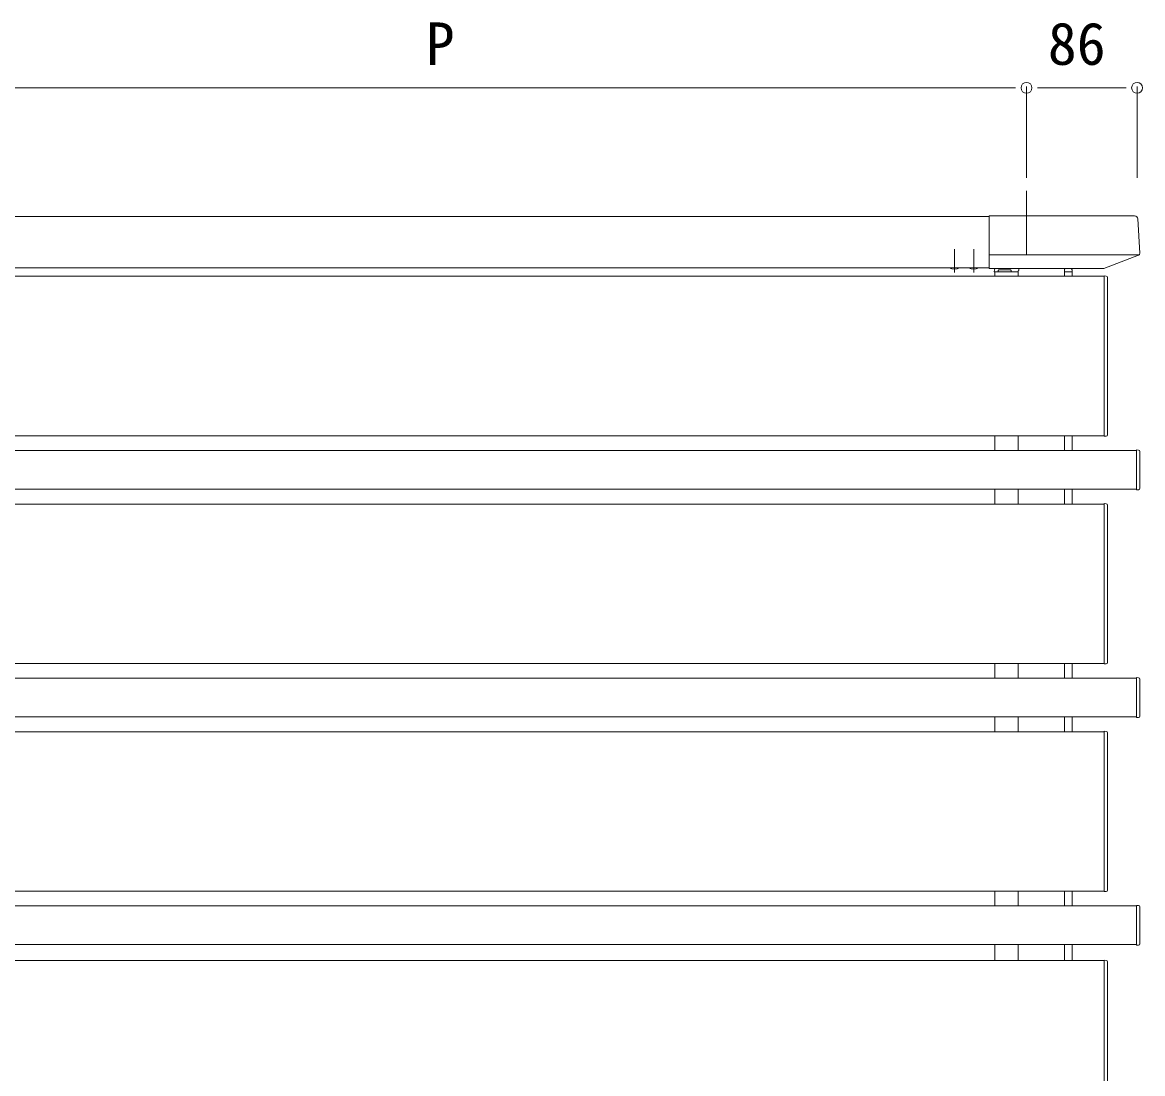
# Model space of a CAD drawing. Units: millimetres, scale not verified. Extents: x -11088 to 11088, y -17895 to 17964.
# Drawn here: x -5748 to -4878, y 9551 to 10368 of the extents above; entities that cross this region are included whole.
import ezdxf
from ezdxf.enums import TextEntityAlignment as Align

# ---------------------------------------------------------------- set-up
doc = ezdxf.new("R2010")
doc.units = ezdxf.units.MM
doc.header["$LTSCALE"] = 18
doc.linetypes.add('CHAIN2', pattern=[12, 9, -1, 1, -1])
doc.linetypes.add('DASHED1', pattern=[1.8, 1.2, -0.6])
doc.layers.add('0-2_YKK_ZWAK', color=4, linetype='Continuous', lineweight=9)
doc.layers.add('0-4_YKK_12', color=6, linetype='Continuous', lineweight=9)
doc.styles.add('ＭＳ ゴシック', font='')
doc.styles.get('ＭＳ ゴシック').set_extended_font_data('MS Gothic')

msp = doc.modelspace()

# ---------------------------------------------------------------- linework, layer by layer
at = {"layer": '0-2_YKK_ZWAK'}
for p, q in [((-4968, 10237.28), (-4968, 10187.59)), ((-6333, 10217.28), (-4997, 10217.28)), ((-4884.01, 10217.78), (-4997, 10217.78)), ((-4997, 10176.78), (-4997, 10217.78)), ((-4881.5, 10215.43), (-4879.87, 10188.69)), ((-4880.25, 10187.59), (-4997, 10187.59)), ((-4880.83, 10187.2), (-4907.77, 10176.83)), ((-7758.5, 10170.78), (-4907.5, 10170.78)), ((-6333, 10177.28), (-4997, 10177.28)), ((-4908.06, 10176.78), (-4997, 10176.78)), ((-4992.7, 10174.28), (-4989.9, 10174.28)), ((-4992.5, 10174.28), (-4992.5, 10170.78)), ((-4974, 10176.78), (-4991.91, 10176.78)), ((-4989.89, 10175.28), (-4989.9, 10174.28)), ((-4989.9, 10174.28), (-4989.4, 10174.28)), ((-4980.4, 10174.28), (-4989.4, 10174.28)), ((-4989.39, 10175.78), (-4980.41, 10175.78)), ((-4980.4, 10174.28), (-4979.9, 10174.28)), ((-4974.5, 10174.28), (-4974.5, 10174.78)), ((-4974.5, 10174.28), (-4974.5, 10170.78)), ((-4974, 10175.28), (-4974, 10176.78)), ((-4938.5, 10170.78), (-4938.5, 10176.78)), ((-4938.5, 10176.78), (-4933.59, 10176.78)), ((-4938.5, 10174.28), (-4938.4, 10175.84)), ((-4938.5, 10170.78), (-4938.5, 10174.28)), ((-4932.5, 10174.28), (-4938.5, 10174.28)), ((-4938.2, 10174.28), (-4938.5, 10174.28)), ((-4932.5, 10170.78), (-4932.5, 10174.28)), ((-4905, 10169.99), (-4905, 10169.69)), ((-4905, 10169.69), (-4905, 10047.87)), ((-7758.5, 10046.78), (-4907.5, 10046.78)), ((-4992.5, 10046.78), (-4992.5, 10035.28)), ((-4974.5, 10046.78), (-4974.5, 10035.28)), ((-4938.5, 10035.28), (-4938.5, 10046.78)), ((-4938.5, 10035.28), (-4938.5, 10046.78)), ((-4932.5, 10035.28), (-4932.5, 10046.78)), ((-4905, 10047.87), (-4905, 10047.57)), ((-4882.5, 10035.28), (-7783.5, 10035.28)), ((-4882.5, 10035.78), (-4880.94, 10035.68)), ((-4882.5, 10034.78), (-4882.5, 10035.78)), ((-4882.5, 10005.78), (-4882.5, 10034.78)), ((-4880, 10034.69), (-4880, 10005.87)), ((-4882.5, 10005.28), (-7783.5, 10005.28)), ((-4992.5, 10005.28), (-4992.5, 9993.78)), ((-4974.5, 10005.28), (-4974.5, 9993.78)), ((-4938.5, 9993.78), (-4938.5, 10005.28)), ((-4938.5, 9993.78), (-4938.5, 10005.28)), ((-4932.5, 9993.78), (-4932.5, 10005.28)), ((-7758.5, 9993.78), (-4907.5, 9993.78)), ((-4905, 9992.99), (-4905, 9992.69)), ((-4905, 9992.69), (-4905, 9870.87)), ((-7758.5, 9869.78), (-4907.5, 9869.78)), ((-4992.5, 9869.78), (-4992.5, 9858.28)), ((-4974.5, 9869.78), (-4974.5, 9858.28)), ((-4938.5, 9858.28), (-4938.5, 9869.78)), ((-4938.5, 9858.28), (-4938.5, 9869.78)), ((-4932.5, 9858.28), (-4932.5, 9869.78)), ((-4905, 9870.87), (-4905, 9870.57)), ((-4882.5, 9858.28), (-7783.5, 9858.28)), ((-4882.5, 9858.78), (-4880.94, 9858.68)), ((-4882.5, 9857.78), (-4882.5, 9858.78)), ((-4882.5, 9828.78), (-4882.5, 9857.78)), ((-4880, 9857.69), (-4880, 9828.87)), ((-4882.5, 9828.28), (-7783.5, 9828.28)), ((-4992.5, 9828.28), (-4992.5, 9816.78)), ((-4974.5, 9828.28), (-4974.5, 9816.78)), ((-4938.5, 9816.78), (-4938.5, 9828.28)), ((-4938.5, 9816.78), (-4938.5, 9828.28)), ((-4932.5, 9816.78), (-4932.5, 9828.28)), ((-7758.5, 9816.78), (-4907.5, 9816.78)), ((-4905, 9815.99), (-4905, 9815.69)), ((-4905, 9815.69), (-4905, 9693.87)), ((-7758.5, 9692.78), (-4907.5, 9692.78)), ((-4992.5, 9692.78), (-4992.5, 9681.28)), ((-4974.5, 9692.78), (-4974.5, 9681.28)), ((-4938.5, 9681.28), (-4938.5, 9692.78)), ((-4938.5, 9681.28), (-4938.5, 9692.78)), ((-4932.5, 9681.28), (-4932.5, 9692.78)), ((-4905, 9693.87), (-4905, 9693.57)), ((-4882.5, 9681.28), (-7783.5, 9681.28)), ((-4882.5, 9681.78), (-4880.94, 9681.68)), ((-4882.5, 9680.78), (-4882.5, 9681.78)), ((-4882.5, 9651.78), (-4882.5, 9680.78)), ((-4880, 9680.69), (-4880, 9651.87)), ((-4882.5, 9651.28), (-7783.5, 9651.28)), ((-4992.5, 9651.28), (-4992.5, 9638.78)), ((-4974.5, 9651.28), (-4974.5, 9638.78)), ((-4938.5, 9638.78), (-4938.5, 9651.28)), ((-4938.5, 9638.78), (-4938.5, 9651.28)), ((-4932.5, 9638.78), (-4932.5, 9651.28)), ((-7758.5, 9638.78), (-4907.5, 9638.78)), ((-4905, 9637.99), (-4905, 9637.69)), ((-4905, 9637.69), (-4905, 9515.87))]:
    msp.add_line(p, q, dxfattribs=at)
at = {"layer": '0-2_YKK_ZWAK', "linetype": 'CHAIN2'}
for p, q in [((-5024, 10173.78), (-5024, 10191.78)), ((-5009, 10173.78), (-5009, 10191.78))]:
    msp.add_line(p, q, dxfattribs=at)
at = {"layer": '0-2_YKK_ZWAK', "linetype": 'DASHED1'}
for p, q in [((-5026.5, 10176.67), (-5026.2, 10177.28)), ((-5021.5, 10176.67), (-5021.8, 10177.28)), ((-5011.5, 10176.67), (-5011.2, 10177.28)), ((-5006.5, 10176.67), (-5006.8, 10177.28))]:
    msp.add_line(p, q, dxfattribs=at)
at = {"layer": '0-2_YKK_ZWAK'}
for points in [[(-4992.9, 10175.84), (-4993, 10174.28), (-4992.7, 10174.28)], [(-4979.91, 10175.28), (-4979.9, 10174.28), (-4974.5, 10174.28)], [(-4932.6, 10175.84), (-4932.5, 10174.28), (-4932.8, 10174.28), (-4938.5, 10174.28)], [(-4905.94, 10046.58), (-4907.5, 10046.48), (-4907.5, 10171.08), (-4905.94, 10170.98)], [(-4880.94, 10004.88), (-4882.5, 10004.78), (-4882.5, 10005.78)], [(-4905.94, 9869.58), (-4907.5, 9869.48), (-4907.5, 9994.08), (-4905.94, 9993.98)], [(-4880.94, 9827.88), (-4882.5, 9827.78), (-4882.5, 9828.78)], [(-4905.94, 9692.58), (-4907.5, 9692.48), (-4907.5, 9817.08), (-4905.94, 9816.98)], [(-4880.94, 9650.88), (-4882.5, 9650.78), (-4882.5, 9651.78)], [(-4905.94, 9514.58), (-4907.5, 9514.48), (-4907.5, 9639.08), (-4905.94, 9638.98)]]:
    msp.add_lwpolyline(points, dxfattribs=at)
for centre, radius, start, end in [((-4884, 10215.28), 2.5, 3.5, 90.19063), ((-4881.37, 10188.6), 1.5, 291.03751, 3.5), ((-5024, 10184.51), 8.23, 241.46539, 298.53461), ((-5009, 10184.51), 8.23, 241.46539, 298.53461), ((-4991.91, 10175.78), 1, 90, 176.5), ((-4989.39, 10175.28), 0.5, 90, 179.5), ((-4980.41, 10175.28), 0.5, 0.5, 90), ((-4974, 10174.78), 0.5, 90, 180), ((-4937.41, 10175.78), 1, 90, 176.5), ((-4933.59, 10175.78), 1, 3.5, 90), ((-4908.06, 10177.58), 0.8, 270, 291.03751), ((-4906, 10169.99), 1, 0, 86.5), ((-4906, 10047.57), 1, 273.5, 0), ((-4881, 10034.69), 1, 0, 86.5), ((-4881, 10005.87), 1, 273.5, 0), ((-4906, 9992.99), 1, 0, 86.5), ((-4906, 9870.57), 1, 273.5, 0), ((-4881, 9857.69), 1, 0, 86.5), ((-4881, 9828.87), 1, 273.5, 0), ((-4906, 9815.99), 1, 0, 86.5), ((-4906, 9693.57), 1, 273.5, 0), ((-4881, 9680.69), 1, 0, 86.5), ((-4881, 9651.87), 1, 273.5, 0), ((-4906, 9637.99), 1, 0, 86.5)]:
    msp.add_arc(centre, radius, start, end, dxfattribs=at)
at = {"layer": '0-4_YKK_12'}
for p, q in [((-4968, 10247.28), (-4968, 10318.28)), ((-4968, 10247.28), (-4968, 10318.28)), ((-4882, 10247.28), (-4882, 10318.28)), ((-5861, 10317.28), (-4985, 10317.28)), ((-4976.5, 10317.28), (-4985, 10317.28)), ((-4959.5, 10317.28), (-4951, 10317.28)), ((-4951, 10317.28), (-4899, 10317.28)), ((-4890.5, 10317.28), (-4899, 10317.28))]:
    msp.add_line(p, q, dxfattribs=at)
for centre, start, end in [((-4968, 10317.28), 0, 180), ((-4968, 10317.28), 0, 180), ((-4882, 10317.28), 0, 180), ((-4968, 10317.28), 180, 0), ((-4968, 10317.28), 180, 0), ((-4882, 10317.28), 180, 0)]:
    msp.add_arc(centre, 4.25, start, end, dxfattribs=at)

# ---------------------------------------------------------------- texts
at = {"layer": '0-4_YKK_12', "style": 'ＭＳ ゴシック'}
for s, p in [('P', (-5435, 10325.28)), ('86', (-4951.4, 10325.28))]:
    msp.add_text(s, height=32.99, dxfattribs=at).set_placement(p, align=Align.BOTTOM_LEFT)

doc.saveas('drawing.dxf')
